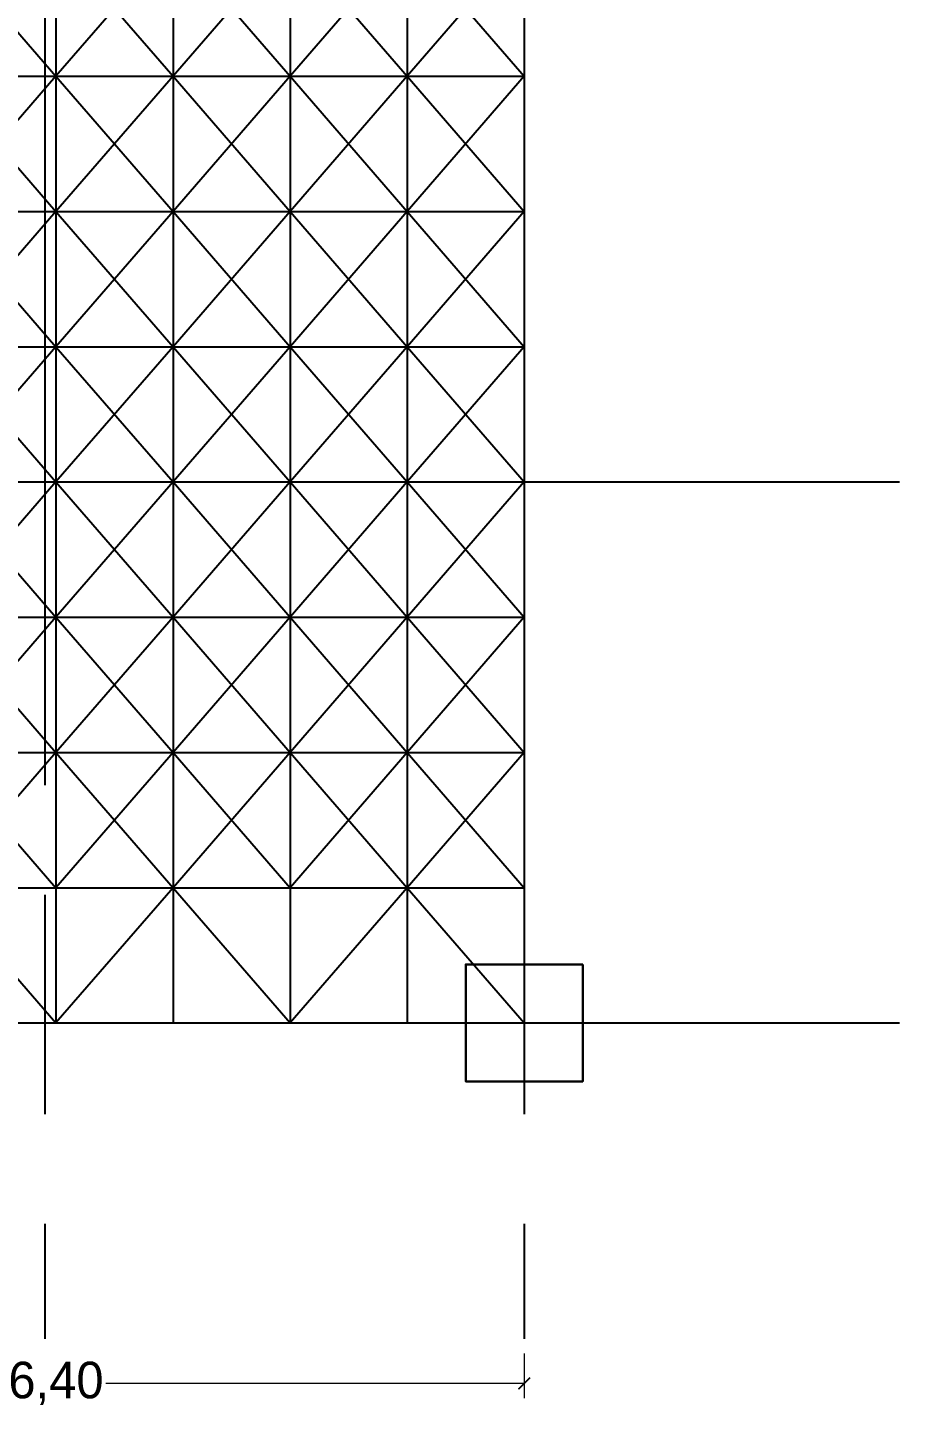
# Model space of a CAD drawing. Header units: millimetres. Extents: x -7.6 to 39, y -2.6 to 21.4.
# Drawn here: x 33.01 to 38.96, y -2.63 to 6.81 of the extents above; entities that cross this region are included whole.
import ezdxf

# ---------------------------------------------------------------- set-up
doc = ezdxf.new("R2010")
doc.units = ezdxf.units.MM
doc.linetypes.add('AM_ISO08W050x2', pattern=[9, 6, -0.75, 1.5, -0.75])
doc.layers.add('01_01_parede exterior', color=5, linetype='Continuous', lineweight=30)
doc.layers.add('01_12_cotas planimétricas', color=255, linetype='Continuous', lineweight=5)
for name, color, linetype in [('01_09_eixos', 124, 'AM_ISO08W050x2'), ('Bars', 7, 'Continuous'), ('Fixed Nodes', 7, 'Continuous'), ('Nodes', 7, 'Continuous')]:
    doc.layers.add(name, color=color, linetype=linetype)
doc.styles.add('EBNG 1.100', font='TCCM____.TTF', dxfattribs={"height": 0.25})
doc.dimstyles.new('EBNG 1.100', dxfattribs={"dimtxt": 0.2, "dimasz": 0.08, "dimexe": 0.1, "dimexo": 0.1, "dimgap": 0.1, "dimtad": 0, "dimtih": 1, "dimtoh": 1, "dimzin": 1, "dimtxsty": 'EBNG 1.100', "dimblk": 'ARCHTICK', "dimcen": 0.1, "dimclrd": 256, "dimclre": 256, "dimclrt": 256, "dimadec": 0, "dimazin": 0, "dimtfac": 1, "dimtmove": 0, "dimatfit": 3, "dimldrblk": 'ARCHTICK', "dimfxl": 1.25, "dimlwd": -1, "dimlwe": -1, "dimarcsym": 0})

# ---------------------------------------------------------------- blocks, each defined once
blk = doc.blocks.new('_ArchTick')
at = {"color": 0, "linetype": 'ByBlock', "const_width": 0.15}
blk.add_lwpolyline([(-0.5, -0.5), (0.5, 0.5)], dxfattribs=at)
blk = doc.blocks.new('*D6')
at = {"layer": '01_12_cotas planimétricas', "transparency": 16777216}
for p, q in [((30, -2.2613), (30, -2.5651)), ((36.4, -2.2613), (36.4, -2.5651)), ((30, -2.4651), (32.8589, -2.4651)), ((36.4, -2.4651), (33.5411, -2.4651))]:
    blk.add_line(p, q, dxfattribs=at)
at = {"layer": 'Defpoints', "color": 0, "transparency": 16777216}
for p in [(30, -2.1613), (36.4, -2.1613), (36.4, -2.4651)]:
    blk.add_point(p, dxfattribs=at)
at = {"layer": '01_12_cotas planimétricas', "transparency": 16777216, "xscale": 0.08, "yscale": 0.08, "zscale": 0.08, "rotation": 180}
blk.add_blockref('_ArchTick', (30, -2.4651), dxfattribs=at)
at = {"layer": '01_12_cotas planimétricas', "transparency": 16777216, "xscale": 0.08, "yscale": 0.08, "zscale": 0.08}
blk.add_blockref('_ArchTick', (36.4, -2.4651), dxfattribs=at)
at = {"layer": '01_12_cotas planimétricas', "transparency": 16777216, "insert": (33.2, -2.4651), "char_height": 0.25, "attachment_point": 5, "style": 'EBNG 1.100'}
blk.add_mtext('6,40', dxfattribs=at)

msp = doc.modelspace()

# ---------------------------------------------------------------- linework, layer by layer
at = {"layer": '01_01_parede exterior'}
msp.add_lwpolyline([(36.8, 0.4), (36, 0.4), (36, -0.4), (36.8, -0.4)], close=True, dxfattribs=at)
at = {"layer": '01_09_eixos'}
for p, q in [((33.125, 16.6268), (33.125, -2.1613)), ((36.4, 16.6268), (36.4, -2.1613)), ((-1.3982, 0), (38.9641, 0))]:
    msp.add_line(p, q, dxfattribs=at)
msp.add_lwpolyline([(-1.3982, 3.7), (38.9641, 3.7)], dxfattribs=at)
at = {"layer": 'Bars'}
for points in [[(32.4, 7.4, -0.8), (33.2, 6.475, -0.8)], [(33.2, 7.4, 0), (33.2, 6.475, 0)], [(33.2, 7.4, -0.8), (33.2, 6.475, -0.8)], [(33.2, 7.4, 0), (33.2, 6.475, -0.8)], [(33.2, 7.4, 0), (34, 6.475, 0)], [(34, 7.4, -0.8), (33.2, 6.475, -0.8)], [(33.2, 7.4, 0), (34, 6.475, -0.8)], [(34, 7.4, 0), (34, 6.475, 0)], [(34, 7.4, -0.8), (34, 6.475, -0.8)], [(34, 7.4, 0), (34, 6.475, -0.8)], [(34.8, 7.4, 0), (34, 6.475, 0)], [(34, 7.4, -0.8), (34.8, 6.475, -0.8)], [(34.8, 7.4, 0), (34, 6.475, -0.8)], [(34.8, 7.4, 0), (34.8, 6.475, 0)], [(34.8, 7.4, -0.8), (34.8, 6.475, -0.8)], [(34.8, 7.4, 0), (34.8, 6.475, -0.8)], [(34.8, 7.4, 0), (35.6, 6.475, 0)], [(35.6, 7.4, -0.8), (34.8, 6.475, -0.8)], [(34.8, 7.4, 0), (35.6, 6.475, -0.8)], [(35.6, 7.4, 0), (35.6, 6.475, 0)], [(35.6, 7.4, -0.8), (35.6, 6.475, -0.8)], [(35.6, 7.4, 0), (35.6, 6.475, -0.8)], [(36.4, 7.4, 0), (35.6, 6.475, 0)], [(35.6, 7.4, -0.8), (36.4, 6.475, -0.8)], [(36.4, 7.4, 0), (35.6, 6.475, -0.8)], [(36.4, 7.4, 0), (36.4, 6.475, 0)], [(36.4, 7.4, -0.8), (36.4, 6.475, -0.8)], [(36.4, 7.4, 0), (36.4, 6.475, -0.8)], [(32.4, 6.475, 0), (33.2, 6.475, 0)], [(32.4, 6.475, -0.8), (33.2, 6.475, -0.8)], [(32.4, 6.475, -0.8), (33.2, 6.475, 0)], [(32.4, 6.475, 0), (33.2, 5.55, 0)], [(33.2, 6.475, -0.8), (32.4, 5.55, -0.8)], [(32.4, 6.475, -0.8), (33.2, 5.55, 0)], [(33.2, 6.475, 0), (33.2, 6.475, -0.8)], [(33.2, 6.475, 0), (33.2, 5.55, 0)], [(33.2, 6.475, -0.8), (33.2, 5.55, -0.8)], [(33.2, 6.475, 0), (34, 6.475, 0)], [(33.2, 6.475, -0.8), (34, 6.475, -0.8)], [(33.2, 6.475, 0), (34, 6.475, -0.8)], [(33.2, 6.475, -0.8), (33.2, 5.55, 0)], [(34, 6.475, 0), (33.2, 5.55, 0)], [(33.2, 6.475, -0.8), (34, 5.55, -0.8)], [(34, 6.475, -0.8), (33.2, 5.55, 0)], [(34, 6.475, 0), (34, 6.475, -0.8)], [(34, 6.475, 0), (34, 5.55, 0)], [(34, 6.475, -0.8), (34, 5.55, -0.8)], [(34, 6.475, 0), (34.8, 6.475, 0)], [(34, 6.475, -0.8), (34.8, 6.475, -0.8)], [(34, 6.475, -0.8), (34.8, 6.475, 0)], [(34, 6.475, -0.8), (34, 5.55, 0)], [(34, 6.475, 0), (34.8, 5.55, 0)], [(34.8, 6.475, -0.8), (34, 5.55, -0.8)], [(34, 6.475, -0.8), (34.8, 5.55, 0)], [(34.8, 6.475, 0), (34.8, 6.475, -0.8)], [(34.8, 6.475, 0), (34.8, 5.55, 0)], [(34.8, 6.475, -0.8), (34.8, 5.55, -0.8)], [(34.8, 6.475, 0), (35.6, 6.475, 0)], [(34.8, 6.475, -0.8), (35.6, 6.475, -0.8)], [(34.8, 6.475, 0), (35.6, 6.475, -0.8)], [(34.8, 6.475, -0.8), (34.8, 5.55, 0)], [(35.6, 6.475, 0), (34.8, 5.55, 0)], [(34.8, 6.475, -0.8), (35.6, 5.55, -0.8)], [(35.6, 6.475, -0.8), (34.8, 5.55, 0)], [(35.6, 6.475, 0), (35.6, 6.475, -0.8)], [(35.6, 6.475, 0), (35.6, 5.55, 0)], [(35.6, 6.475, -0.8), (35.6, 5.55, -0.8)], [(35.6, 6.475, 0), (36.4, 6.475, 0)], [(35.6, 6.475, -0.8), (36.4, 6.475, -0.8)], [(35.6, 6.475, -0.8), (36.4, 6.475, 0)], [(35.6, 6.475, -0.8), (35.6, 5.55, 0)], [(35.6, 6.475, 0), (36.4, 5.55, 0)], [(36.4, 6.475, -0.8), (35.6, 5.55, -0.8)], [(35.6, 6.475, -0.8), (36.4, 5.55, 0)], [(36.4, 6.475, 0), (36.4, 6.475, -0.8)], [(36.4, 6.475, 0), (36.4, 5.55, 0)], [(36.4, 6.475, -0.8), (36.4, 5.55, -0.8)], [(36.4, 6.475, -0.8), (36.4, 5.55, 0)], [(32.4, 5.55, 0), (33.2, 5.55, 0)], [(32.4, 5.55, -0.8), (33.2, 5.55, -0.8)], [(32.4, 5.55, -0.8), (33.2, 5.55, 0)], [(33.2, 5.55, 0), (32.4, 4.625, 0)], [(32.4, 5.55, -0.8), (33.2, 4.625, -0.8)], [(33.2, 5.55, 0), (32.4, 4.625, -0.8)], [(33.2, 5.55, 0), (33.2, 5.55, -0.8)], [(33.2, 5.55, 0), (33.2, 4.625, 0)], [(33.2, 5.55, -0.8), (33.2, 4.625, -0.8)], [(33.2, 5.55, 0), (34, 5.55, 0)], [(33.2, 5.55, -0.8), (34, 5.55, -0.8)], [(33.2, 5.55, 0), (34, 5.55, -0.8)], [(33.2, 5.55, 0), (33.2, 4.625, -0.8)], [(33.2, 5.55, 0), (34, 4.625, 0)], [(34, 5.55, -0.8), (33.2, 4.625, -0.8)], [(33.2, 5.55, 0), (34, 4.625, -0.8)], [(34, 5.55, 0), (34, 5.55, -0.8)], [(34, 5.55, 0), (34, 4.625, 0)], [(34, 5.55, -0.8), (34, 4.625, -0.8)], [(34, 5.55, 0), (34.8, 5.55, 0)], [(34, 5.55, -0.8), (34.8, 5.55, -0.8)], [(34, 5.55, -0.8), (34.8, 5.55, 0)], [(34, 5.55, 0), (34, 4.625, -0.8)], [(34.8, 5.55, 0), (34, 4.625, 0)], [(34, 5.55, -0.8), (34.8, 4.625, -0.8)], [(34.8, 5.55, 0), (34, 4.625, -0.8)], [(34.8, 5.55, 0), (34.8, 5.55, -0.8)], [(34.8, 5.55, 0), (34.8, 4.625, 0)], [(34.8, 5.55, -0.8), (34.8, 4.625, -0.8)], [(34.8, 5.55, 0), (35.6, 5.55, 0)], [(34.8, 5.55, -0.8), (35.6, 5.55, -0.8)], [(34.8, 5.55, 0), (35.6, 5.55, -0.8)], [(34.8, 5.55, 0), (34.8, 4.625, -0.8)], [(34.8, 5.55, 0), (35.6, 4.625, 0)], [(35.6, 5.55, -0.8), (34.8, 4.625, -0.8)], [(34.8, 5.55, 0), (35.6, 4.625, -0.8)], [(35.6, 5.55, 0), (35.6, 5.55, -0.8)], [(35.6, 5.55, 0), (35.6, 4.625, 0)], [(35.6, 5.55, -0.8), (35.6, 4.625, -0.8)], [(35.6, 5.55, 0), (36.4, 5.55, 0)], [(35.6, 5.55, -0.8), (36.4, 5.55, -0.8)], [(35.6, 5.55, -0.8), (36.4, 5.55, 0)], [(35.6, 5.55, 0), (35.6, 4.625, -0.8)], [(36.4, 5.55, 0), (35.6, 4.625, 0)], [(35.6, 5.55, -0.8), (36.4, 4.625, -0.8)], [(36.4, 5.55, 0), (35.6, 4.625, -0.8)], [(36.4, 5.55, 0), (36.4, 5.55, -0.8)], [(36.4, 5.55, 0), (36.4, 4.625, 0)], [(36.4, 5.55, -0.8), (36.4, 4.625, -0.8)], [(36.4, 5.55, 0), (36.4, 4.625, -0.8)], [(32.4, 4.625, 0), (33.2, 4.625, 0)], [(32.4, 4.625, -0.8), (33.2, 4.625, -0.8)], [(32.4, 4.625, -0.8), (33.2, 4.625, 0)], [(32.4, 4.625, 0), (33.2, 3.7, 0)], [(33.2, 4.625, -0.8), (32.4, 3.7, -0.8)], [(32.4, 4.625, -0.8), (33.2, 3.7, 0)], [(33.2, 4.625, 0), (33.2, 4.625, -0.8)], [(33.2, 4.625, 0), (33.2, 3.7, 0)], [(33.2, 4.625, -0.8), (33.2, 3.7, -0.8)], [(33.2, 4.625, 0), (34, 4.625, 0)], [(33.2, 4.625, -0.8), (34, 4.625, -0.8)], [(33.2, 4.625, 0), (34, 4.625, -0.8)], [(33.2, 4.625, -0.8), (33.2, 3.7, 0)], [(34, 4.625, 0), (33.2, 3.7, 0)], [(33.2, 4.625, -0.8), (34, 3.7, -0.8)], [(34, 4.625, -0.8), (33.2, 3.7, 0)], [(34, 4.625, 0), (34, 4.625, -0.8)], [(34, 4.625, 0), (34, 3.7, 0)], [(34, 4.625, -0.8), (34, 3.7, -0.8)], [(34, 4.625, 0), (34.8, 4.625, 0)], [(34, 4.625, -0.8), (34.8, 4.625, -0.8)], [(34, 4.625, -0.8), (34.8, 4.625, 0)], [(34, 4.625, -0.8), (34, 3.7, 0)], [(34, 4.625, 0), (34.8, 3.7, 0)], [(34.8, 4.625, -0.8), (34, 3.7, -0.8)], [(34, 4.625, -0.8), (34.8, 3.7, 0)], [(34.8, 4.625, 0), (34.8, 4.625, -0.8)], [(34.8, 4.625, 0), (34.8, 3.7, 0)], [(34.8, 4.625, -0.8), (34.8, 3.7, -0.8)], [(34.8, 4.625, 0), (35.6, 4.625, 0)], [(34.8, 4.625, -0.8), (35.6, 4.625, -0.8)], [(34.8, 4.625, 0), (35.6, 4.625, -0.8)], [(34.8, 4.625, -0.8), (34.8, 3.7, 0)], [(35.6, 4.625, 0), (34.8, 3.7, 0)], [(34.8, 4.625, -0.8), (35.6, 3.7, -0.8)], [(35.6, 4.625, -0.8), (34.8, 3.7, 0)], [(35.6, 4.625, 0), (35.6, 4.625, -0.8)], [(35.6, 4.625, 0), (35.6, 3.7, 0)], [(35.6, 4.625, -0.8), (35.6, 3.7, -0.8)], [(35.6, 4.625, 0), (36.4, 4.625, 0)], [(35.6, 4.625, -0.8), (36.4, 4.625, -0.8)], [(35.6, 4.625, -0.8), (36.4, 4.625, 0)], [(35.6, 4.625, -0.8), (35.6, 3.7, 0)], [(35.6, 4.625, 0), (36.4, 3.7, 0)], [(36.4, 4.625, -0.8), (35.6, 3.7, -0.8)], [(35.6, 4.625, -0.8), (36.4, 3.7, 0)], [(36.4, 4.625, 0), (36.4, 4.625, -0.8)], [(36.4, 4.625, 0), (36.4, 3.7, 0)], [(36.4, 4.625, -0.8), (36.4, 3.7, -0.8)], [(36.4, 4.625, -0.8), (36.4, 3.7, 0)], [(32.4, 3.7, 0), (33.2, 3.7, 0)], [(32.4, 3.7, -0.8), (33.2, 3.7, -0.8)], [(32.4, 3.7, -0.8), (33.2, 3.7, 0)], [(33.2, 3.7, 0), (32.4, 2.775, 0)], [(32.4, 3.7, -0.8), (33.2, 2.775, -0.8)], [(33.2, 3.7, 0), (32.4, 2.775, -0.8)], [(33.2, 3.7, 0), (33.2, 3.7, -0.8)], [(33.2, 3.7, 0), (33.2, 2.775, 0)], [(33.2, 3.7, -0.8), (33.2, 2.775, -0.8)], [(33.2, 3.7, 0), (34, 3.7, 0)], [(33.2, 3.7, -0.8), (34, 3.7, -0.8)], [(33.2, 3.7, 0), (34, 3.7, -0.8)], [(33.2, 3.7, 0), (33.2, 2.775, -0.8)], [(33.2, 3.7, 0), (34, 2.775, 0)], [(34, 3.7, -0.8), (33.2, 2.775, -0.8)], [(33.2, 3.7, 0), (34, 2.775, -0.8)], [(34, 3.7, 0), (34, 3.7, -0.8)], [(34, 3.7, 0), (34, 2.775, 0)], [(34, 3.7, -0.8), (34, 2.775, -0.8)], [(34, 3.7, 0), (34.8, 3.7, 0)], [(34, 3.7, -0.8), (34.8, 3.7, -0.8)], [(34, 3.7, -0.8), (34.8, 3.7, 0)], [(34, 3.7, 0), (34, 2.775, -0.8)], [(34.8, 3.7, 0), (34, 2.775, 0)], [(34, 3.7, -0.8), (34.8, 2.775, -0.8)], [(34.8, 3.7, 0), (34, 2.775, -0.8)], [(34.8, 3.7, 0), (34.8, 3.7, -0.8)], [(34.8, 3.7, 0), (34.8, 2.775, 0)], [(34.8, 3.7, -0.8), (34.8, 2.775, -0.8)], [(34.8, 3.7, 0), (35.6, 3.7, 0)], [(34.8, 3.7, -0.8), (35.6, 3.7, -0.8)], [(34.8, 3.7, 0), (35.6, 3.7, -0.8)], [(34.8, 3.7, 0), (34.8, 2.775, -0.8)], [(34.8, 3.7, 0), (35.6, 2.775, 0)], [(35.6, 3.7, -0.8), (34.8, 2.775, -0.8)], [(34.8, 3.7, 0), (35.6, 2.775, -0.8)], [(35.6, 3.7, 0), (35.6, 3.7, -0.8)], [(35.6, 3.7, 0), (35.6, 2.775, 0)], [(35.6, 3.7, -0.8), (35.6, 2.775, -0.8)], [(35.6, 3.7, 0), (36.4, 3.7, 0)], [(35.6, 3.7, -0.8), (36.4, 3.7, -0.8)], [(35.6, 3.7, -0.8), (36.4, 3.7, 0)], [(35.6, 3.7, 0), (35.6, 2.775, -0.8)], [(36.4, 3.7, 0), (35.6, 2.775, 0)], [(35.6, 3.7, -0.8), (36.4, 2.775, -0.8)], [(36.4, 3.7, 0), (35.6, 2.775, -0.8)], [(36.4, 3.7, 0), (36.4, 3.7, -0.8)], [(36.4, 3.7, 0), (36.4, 2.775, 0)], [(36.4, 3.7, -0.8), (36.4, 2.775, -0.8)], [(36.4, 3.7, 0), (36.4, 2.775, -0.8)], [(32.4, 2.775, 0), (33.2, 2.775, 0)], [(32.4, 2.775, -0.8), (33.2, 2.775, -0.8)], [(32.4, 2.775, -0.8), (33.2, 2.775, 0)], [(32.4, 2.775, 0), (33.2, 1.85, 0)], [(33.2, 2.775, -0.8), (32.4, 1.85, -0.8)], [(32.4, 2.775, -0.8), (33.2, 1.85, 0)], [(33.2, 2.775, 0), (33.2, 2.775, -0.8)], [(33.2, 2.775, 0), (33.2, 1.85, 0)], [(33.2, 2.775, -0.8), (33.2, 1.85, -0.8)], [(33.2, 2.775, 0), (34, 2.775, 0)], [(33.2, 2.775, -0.8), (34, 2.775, -0.8)], [(33.2, 2.775, 0), (34, 2.775, -0.8)], [(33.2, 2.775, -0.8), (33.2, 1.85, 0)], [(34, 2.775, 0), (33.2, 1.85, 0)], [(33.2, 2.775, -0.8), (34, 1.85, -0.8)], [(34, 2.775, -0.8), (33.2, 1.85, 0)], [(34, 2.775, 0), (34, 2.775, -0.8)], [(34, 2.775, 0), (34, 1.85, 0)], [(34, 2.775, -0.8), (34, 1.85, -0.8)], [(34, 2.775, 0), (34.8, 2.775, 0)], [(34, 2.775, -0.8), (34.8, 2.775, -0.8)], [(34, 2.775, -0.8), (34.8, 2.775, 0)], [(34, 2.775, -0.8), (34, 1.85, 0)], [(34, 2.775, 0), (34.8, 1.85, 0)], [(34.8, 2.775, -0.8), (34, 1.85, -0.8)], [(34, 2.775, -0.8), (34.8, 1.85, 0)], [(34.8, 2.775, 0), (34.8, 2.775, -0.8)], [(34.8, 2.775, 0), (34.8, 1.85, 0)], [(34.8, 2.775, -0.8), (34.8, 1.85, -0.8)], [(34.8, 2.775, 0), (35.6, 2.775, 0)], [(34.8, 2.775, -0.8), (35.6, 2.775, -0.8)], [(34.8, 2.775, 0), (35.6, 2.775, -0.8)], [(34.8, 2.775, -0.8), (34.8, 1.85, 0)], [(35.6, 2.775, 0), (34.8, 1.85, 0)], [(34.8, 2.775, -0.8), (35.6, 1.85, -0.8)], [(35.6, 2.775, -0.8), (34.8, 1.85, 0)], [(35.6, 2.775, 0), (35.6, 2.775, -0.8)], [(35.6, 2.775, 0), (35.6, 1.85, 0)], [(35.6, 2.775, -0.8), (35.6, 1.85, -0.8)], [(35.6, 2.775, 0), (36.4, 2.775, 0)], [(35.6, 2.775, -0.8), (36.4, 2.775, -0.8)], [(35.6, 2.775, -0.8), (36.4, 2.775, 0)], [(35.6, 2.775, -0.8), (35.6, 1.85, 0)], [(35.6, 2.775, 0), (36.4, 1.85, 0)], [(36.4, 2.775, -0.8), (35.6, 1.85, -0.8)], [(35.6, 2.775, -0.8), (36.4, 1.85, 0)], [(36.4, 2.775, 0), (36.4, 2.775, -0.8)], [(36.4, 2.775, 0), (36.4, 1.85, 0)], [(36.4, 2.775, -0.8), (36.4, 1.85, -0.8)], [(36.4, 2.775, -0.8), (36.4, 1.85, 0)], [(32.4, 1.85, 0), (33.2, 1.85, 0)], [(32.4, 1.85, -0.8), (33.2, 1.85, -0.8)], [(32.4, 1.85, -0.8), (33.2, 1.85, 0)], [(33.2, 1.85, 0), (32.4, 0.925, 0)], [(32.4, 1.85, -0.8), (33.2, 0.925, -0.8)], [(33.2, 1.85, 0), (32.4, 0.925, -0.8)], [(33.2, 1.85, 0), (33.2, 1.85, -0.8)], [(33.2, 1.85, 0), (33.2, 0.925, 0)], [(33.2, 1.85, -0.8), (33.2, 0.925, -0.8)], [(33.2, 1.85, 0), (34, 1.85, 0)], [(33.2, 1.85, -0.8), (34, 1.85, -0.8)], [(33.2, 1.85, 0), (34, 1.85, -0.8)], [(33.2, 1.85, 0), (33.2, 0.925, -0.8)], [(33.2, 1.85, 0), (34, 0.925, 0)], [(34, 1.85, -0.8), (33.2, 0.925, -0.8)], [(33.2, 1.85, 0), (34, 0.925, -0.8)], [(34, 1.85, 0), (34, 1.85, -0.8)], [(34, 1.85, 0), (34, 0.925, 0)], [(34, 1.85, -0.8), (34, 0.925, -0.8)], [(34, 1.85, 0), (34.8, 1.85, 0)], [(34, 1.85, -0.8), (34.8, 1.85, -0.8)], [(34, 1.85, -0.8), (34.8, 1.85, 0)], [(34, 1.85, 0), (34, 0.925, -0.8)], [(34.8, 1.85, 0), (34, 0.925, 0)], [(34, 1.85, -0.8), (34.8, 0.925, -0.8)], [(34.8, 1.85, 0), (34, 0.925, -0.8)], [(34.8, 1.85, 0), (34.8, 1.85, -0.8)], [(34.8, 1.85, 0), (34.8, 0.925, 0)], [(34.8, 1.85, -0.8), (34.8, 0.925, -0.8)], [(34.8, 1.85, 0), (35.6, 1.85, 0)], [(34.8, 1.85, -0.8), (35.6, 1.85, -0.8)], [(34.8, 1.85, 0), (35.6, 1.85, -0.8)], [(34.8, 1.85, 0), (34.8, 0.925, -0.8)], [(34.8, 1.85, 0), (35.6, 0.925, 0)], [(35.6, 1.85, -0.8), (34.8, 0.925, -0.8)], [(34.8, 1.85, 0), (35.6, 0.925, -0.8)], [(35.6, 1.85, 0), (35.6, 1.85, -0.8)], [(35.6, 1.85, 0), (35.6, 0.925, 0)], [(35.6, 1.85, -0.8), (35.6, 0.925, -0.8)], [(35.6, 1.85, 0), (36.4, 1.85, 0)], [(35.6, 1.85, -0.8), (36.4, 1.85, -0.8)], [(35.6, 1.85, -0.8), (36.4, 1.85, 0)], [(35.6, 1.85, 0), (35.6, 0.925, -0.8)], [(36.4, 1.85, 0), (35.6, 0.925, 0)], [(35.6, 1.85, -0.8), (36.4, 0.925, -0.8)], [(36.4, 1.85, 0), (35.6, 0.925, -0.8)], [(36.4, 1.85, 0), (36.4, 1.85, -0.8)], [(36.4, 1.85, 0), (36.4, 0.925, 0)], [(36.4, 1.85, -0.8), (36.4, 0.925, -0.8)], [(36.4, 1.85, 0), (36.4, 0.925, -0.8)], [(32.4, 0.925, 0), (33.2, 0.925, 0)], [(32.4, 0.925, -0.8), (33.2, 0.925, -0.8)], [(32.4, 0.925, -0.8), (33.2, 0.925, 0)], [(32.4, 0.925, 0), (33.2, 0, 0)], [(32.4, 0.925, -0.8), (33.2, 0, 0)], [(33.2, 0.925, 0), (33.2, 0.925, -0.8)], [(33.2, 0.925, 0), (33.2, 0, 0)], [(33.2, 0.925, 0), (34, 0.925, 0)], [(33.2, 0.925, -0.8), (34, 0.925, -0.8)], [(33.2, 0.925, 0), (34, 0.925, -0.8)], [(33.2, 0.925, -0.8), (33.2, 0, 0)], [(34, 0.925, 0), (33.2, 0, 0)], [(34, 0.925, -0.8), (33.2, 0, 0)], [(34, 0.925, 0), (34, 0.925, -0.8)], [(34, 0.925, 0), (34, 0, 0)], [(34, 0.925, 0), (34.8, 0.925, 0)], [(34, 0.925, -0.8), (34.8, 0.925, -0.8)], [(34, 0.925, -0.8), (34.8, 0.925, 0)], [(34, 0.925, -0.8), (34, 0, 0)], [(34, 0.925, 0), (34.8, 0, 0)], [(34, 0.925, -0.8), (34.8, 0, 0)], [(34.8, 0.925, 0), (34.8, 0.925, -0.8)], [(34.8, 0.925, 0), (34.8, 0, 0)], [(34.8, 0.925, 0), (35.6, 0.925, 0)], [(34.8, 0.925, -0.8), (35.6, 0.925, -0.8)], [(34.8, 0.925, 0), (35.6, 0.925, -0.8)], [(34.8, 0.925, -0.8), (34.8, 0, 0)], [(35.6, 0.925, 0), (34.8, 0, 0)], [(35.6, 0.925, -0.8), (34.8, 0, 0)], [(35.6, 0.925, 0), (35.6, 0.925, -0.8)], [(35.6, 0.925, 0), (35.6, 0, 0)], [(35.6, 0.925, 0), (36.4, 0.925, 0)], [(35.6, 0.925, -0.8), (36.4, 0.925, -0.8)], [(35.6, 0.925, -0.8), (36.4, 0.925, 0)], [(35.6, 0.925, -0.8), (35.6, 0, 0)], [(35.6, 0.925, 0), (36.4, 0, 0)], [(35.6, 0.925, -0.8), (36.4, 0, 0)], [(36.4, 0.925, 0), (36.4, 0.925, -0.8)], [(36.4, 0.925, 0), (36.4, 0, 0)], [(36.4, 0.925, -0.8), (36.4, 0, 0)], [(32.4, 0, 0), (33.2, 0, 0)], [(33.2, 0, 0), (34, 0, 0)], [(34, 0, 0), (34.8, 0, 0)], [(34.8, 0, 0), (35.6, 0, 0)], [(35.6, 0, 0), (36.4, 0, 0)]]:
    msp.add_polyline3d(points, dxfattribs=at)
at = {"layer": 'Fixed Nodes'}
msp.add_point((36.4, 0), dxfattribs=at)
at = {"layer": 'Nodes'}
for p in [(33.2, 6.475), (33.2, 6.475, -0.8), (34, 6.475), (34, 6.475, -0.8), (34.8, 6.475), (34.8, 6.475, -0.8), (35.6, 6.475), (35.6, 6.475, -0.8), (36.4, 6.475), (36.4, 6.475, -0.8), (33.2, 5.55), (33.2, 5.55, -0.8), (34, 5.55), (34, 5.55, -0.8), (34.8, 5.55), (34.8, 5.55, -0.8), (35.6, 5.55), (35.6, 5.55, -0.8), (36.4, 5.55), (36.4, 5.55, -0.8), (33.2, 4.625), (33.2, 4.625, -0.8), (34, 4.625), (34, 4.625, -0.8), (34.8, 4.625), (34.8, 4.625, -0.8), (35.6, 4.625), (35.6, 4.625, -0.8), (36.4, 4.625), (36.4, 4.625, -0.8), (33.2, 3.7), (33.2, 3.7, -0.8), (34, 3.7), (34, 3.7, -0.8), (34.8, 3.7), (34.8, 3.7, -0.8), (35.6, 3.7), (35.6, 3.7, -0.8), (36.4, 3.7), (36.4, 3.7, -0.8), (33.2, 2.775), (33.2, 2.775, -0.8), (34, 2.775), (34, 2.775, -0.8), (34.8, 2.775), (34.8, 2.775, -0.8), (35.6, 2.775), (35.6, 2.775, -0.8), (36.4, 2.775), (36.4, 2.775, -0.8), (33.2, 1.85), (33.2, 1.85, -0.8), (34, 1.85), (34, 1.85, -0.8), (34.8, 1.85), (34.8, 1.85, -0.8), (35.6, 1.85), (35.6, 1.85, -0.8), (36.4, 1.85), (36.4, 1.85, -0.8), (33.2, 0.925), (33.2, 0.925, -0.8), (34, 0.925), (34, 0.925, -0.8), (34.8, 0.925), (34.8, 0.925, -0.8), (35.6, 0.925), (35.6, 0.925, -0.8), (36.4, 0.925), (36.4, 0.925, -0.8), (33.2, 0), (34, 0), (34.8, 0), (35.6, 0)]:
    msp.add_point(p, dxfattribs=at)

# ---------------------------------------------------------------- dimensions: what is measured, and where the dimension line sits
at = {"layer": '01_12_cotas planimétricas', "color": 7, "true_color": 0xffffff}
dim = msp.add_linear_dim(base=(36.4, -2.4651), p1=(30, -2.1613), p2=(36.4, -2.1613), dimstyle='EBNG 1.100', override={"dimtmove": 1}, dxfattribs=at)
dim.commit()
dim.dimension.update_dxf_attribs({"geometry": '*D6', "text_midpoint": (33.2, -2.4651)})

doc.saveas('drawing.dxf')
